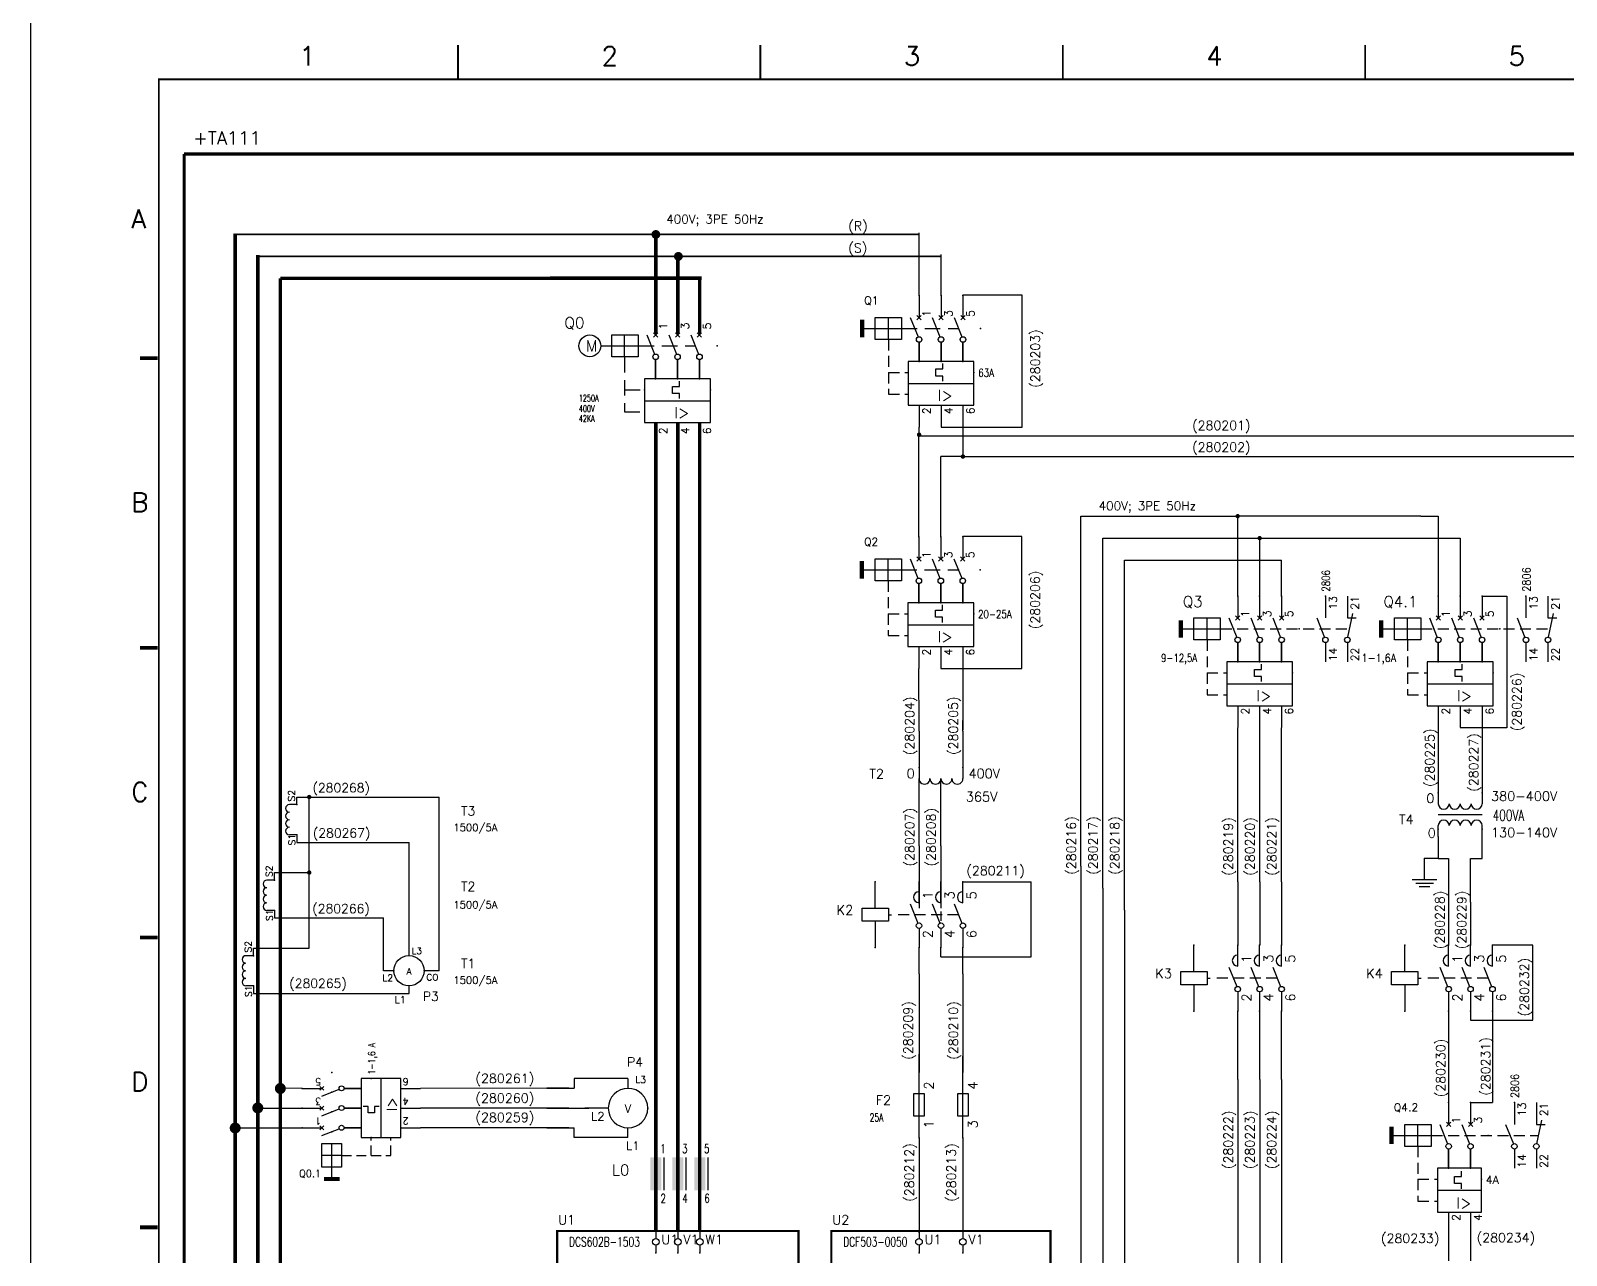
# Model space of a CAD drawing. Extents: x -4 to 416, y -4762 to 287.
# Drawn here: x -3.7 to 244.1, y -210 to -12.4 of the extents above; entities that cross this region are included whole.
import ezdxf
from ezdxf.enums import TextEntityAlignment as Align

# ---------------------------------------------------------------- set-up
doc = ezdxf.new("R2010")
doc.units = 0
doc.header["$LTSCALE"] = 10
doc.header["$MEASUREMENT"] = 0
doc.linetypes.add('DASHDOT', pattern=[1, 0.5, -0.25, 0, -0.25])
doc.linetypes.add('HIDDEN', pattern=[0.375, 0.25, -0.125])
doc.layers.get('0').update_dxf_attribs({"linetype": 'CONTINUOUS'})
for name, color, linetype in [('$MKLNK', 7, 'HIDDEN'), ('1', 7, 'CONTINUOUS'), ('10', 5, 'CONTINUOUS'), ('102', 7, 'CONTINUOUS'), ('2', 7, 'CONTINUOUS'), ('4', 7, 'HIDDEN'), ('8', 1, 'CONTINUOUS'), ('9', 6, 'CONTINUOUS'), ('DIBUJO', 7, 'CONTINUOUS'), ('NODE', 7, 'CONTINUOUS')]:
    doc.layers.add(name, color=color, linetype=linetype)
doc.styles.add('ROMANS', font='romans')
doc.styles.get("Standard").update_dxf_attribs({"font": 'simplex'})

# ---------------------------------------------------------------- blocks, each defined once
blk = doc.blocks.new('NOD', base_point=(237.5, 170))
at = {"layer": 'NODE'}
blk.add_point((237.5, 170), dxfattribs=at)
blk = doc.blocks.new('$071501S')
at = {"layer": '2'}
for p, q in [((0, -6), (0, 0)), ((-3, -6), (3, -6)), ((-3, -9), (-3, -6)), ((3, -6), (3, -9)), ((3, -9), (-3, -9)), ((0, -9), (0, -15))]:
    blk.add_line(p, q, dxfattribs=at)
at = {"layer": '2', "rotation": 90}
for p in [(0, 0), (0, -15)]:
    blk.add_blockref('NOD', p, dxfattribs=at)
at = {"layer": '8'}
for tag, p in [('1A', (1, -3.325)), ('2A', (1, -13.325))]:
    blk.add_attdef(tag, p, '', height=2.15, dxfattribs=at)
at = {"layer": '9'}
blk.add_attdef('ID', text='', height=2.15, dxfattribs=at).set_placement((-5, -7.5), align=Align.RIGHT)
blk = doc.blocks.new('$71302MS')
at = {"layer": '$MKLNK'}
blk.add_line((9, -7.5), (-5, -7.5), dxfattribs=at)
for p, q in [((0, -4.75), (0, 0)), ((5, -4.75), (5, 0)), ((10, -4.75), (10, 0)), ((0, -10.62), (0, -15)), ((5, -10.62), (5, -15)), ((10, -10.62), (10, -15))]:
    blk.add_line(p, q)
at = {"layer": '102'}
for p, q in [((-2, -5), (-0.23, -9.42)), ((3, -5), (4.77, -9.42)), ((8, -5), (9.77, -9.42))]:
    blk.add_line(p, q, dxfattribs=at)
for centre in [(0, -10), (5, -10), (10, -10)]:
    blk.add_circle(centre, 0.625, dxfattribs=at)
for centre in [(0, -3.5), (5, -3.5), (10, -3.5)]:
    blk.add_arc(centre, 1.25, 90, 270, dxfattribs=at)
at = {"layer": '2'}
for p in [(0, 0), (5, 0), (10, 0), (0, -15), (5, -15), (10, -15)]:
    blk.add_blockref('NOD', p, dxfattribs=at)
at = {"layer": '8', "flags": 8}
for tag, p in [('1A', (3.07, -4)), ('3A', (8.07, -4)), ('5A', (13.07, -4))]:
    blk.add_attdef(tag, p, '', height=2.15, rotation=90, dxfattribs=at)
for tag, p in [('2A', (3.07, -11)), ('4A', (8.07, -11)), ('6A', (13.07, -11))]:
    blk.add_attdef(tag, text='', height=2.15, rotation=90, dxfattribs=at).set_placement(p, align=Align.RIGHT)
at = {"layer": '9'}
blk.add_attdef('ID', text='', height=2.15, rotation=90, dxfattribs=at).set_placement((-7.25, -7.5), align=Align.CENTER)
blk = doc.blocks.new('$$PLU21C')
for p, q in [((0, 2.5), (0, 0.75)), ((0, -0.75), (0, -2.5))]:
    blk.add_line(p, q)
at = {"layer": '2'}
blk.add_circle((0, 0), 0.75, dxfattribs=at)
for p in [(0, 2.5), (0, -2.5)]:
    blk.add_blockref('NOD', p, dxfattribs=at)
at = {"layer": '8'}
blk.add_attdef('*A', (1.25, -0.5), '', height=2.15, dxfattribs=at)
at = {"layer": '9'}
blk.add_attdef('ID', text='', height=2.15, dxfattribs=at).set_placement((-1.25, -0.5), align=Align.RIGHT)
blk = doc.blocks.new('$072101S')
at = {"layer": '2'}
for p, q in [((0, 0), (0, 15)), ((1.25, 10), (-1.25, 10)), ((-1.25, 10), (-1.25, 5)), ((1.25, 5), (1.25, 10)), ((-1.25, 5), (1.25, 5))]:
    blk.add_line(p, q, dxfattribs=at)
for p in [(0, 15), (0, 0)]:
    blk.add_blockref('NOD', p, dxfattribs=at)
at = {"layer": '8'}
blk.add_attdef('2A', (3.325, 11), '', height=2.15, rotation=90, dxfattribs=at)
blk.add_attdef('ID', text='', height=2.15, rotation=90, dxfattribs=at).set_placement((-2.25, 7.5), align=Align.CENTER)
blk.add_attdef('1A', text='', height=2.15, rotation=90, dxfattribs=at).set_placement((3.325, 4), align=Align.RIGHT)
blk = doc.blocks.new('KK')
for p, q in [((170.54, 197.03), (170.54, 201.39)), ((175.54, 197.03), (175.54, 201.39)), ((180.54, 197.03), (180.54, 201.41)), ((170.54, 187.03), (170.54, 182.03)), ((175.54, 187.03), (175.54, 182.03)), ((180.54, 187.03), (180.54, 182.03))]:
    blk.add_line(p, q)
for p in [(168.04, 194.53), (183.04, 194.53)]:
    blk.add_point(p)
at = {"layer": '102'}
for p, q in [((170.54, 212.03), (170.54, 207.03)), ((175.54, 212.03), (175.54, 207.03)), ((180.54, 212.03), (180.54, 207.03)), ((168.54, 207.03), (170.31, 202.61)), ((173.54, 207.03), (175.31, 202.61)), ((178.54, 207.03), (180.31, 202.61)), ((170.54, 201.4), (170.54, 197.03)), ((175.54, 201.4), (175.54, 197.03)), ((180.54, 201.4), (180.54, 197.03)), ((183.04, 197.03), (168.04, 197.03)), ((168.04, 197.03), (168.04, 192.03)), ((175.96, 195.31), (175.96, 196.53)), ((183.04, 192.03), (183.04, 197.03)), ((174.36, 195.31), (175.96, 195.31)), ((174.36, 193.71), (174.36, 195.31)), ((175.96, 193.71), (174.36, 193.71)), ((175.96, 192.53), (175.96, 193.71)), ((168.04, 192.03), (183.04, 192.03)), ((168.04, 192.03), (168.04, 187.03)), ((183.04, 187.03), (183.04, 192.03)), ((168.04, 187.03), (183.04, 187.03))]:
    blk.add_line(p, q, dxfattribs=at)
for centre in [(170.54, 202.03), (175.54, 202.03), (180.54, 202.03)]:
    blk.add_circle(centre, 0.625, dxfattribs=at)
for p in [(169.54, 204.53), (174.54, 204.53), (179.54, 204.53), (184.54, 204.53)]:
    blk.add_point(p, dxfattribs=at)
at = {"layer": '2', "linetype": 'HIDDEN'}
for p, q in [((163.54, 202.03), (163.54, 189.53)), ((163.54, 194.53), (168.04, 194.53)), ((163.54, 189.53), (168.04, 189.53))]:
    blk.add_line(p, q, dxfattribs=at)
at = {"layer": '2'}
blk.add_trace([(158.04, 206.53), (157.04, 206.53), (158.04, 202.53), (157.04, 202.53)], dxfattribs=at)
at = {"layer": 'DIBUJO'}
for p, q in [((160.54, 202.03), (160.54, 207.03)), ((160.54, 207.03), (166.54, 207.03)), ((163.54, 202.03), (163.54, 207.03)), ((166.54, 207.03), (166.54, 202.03)), ((171.04, 207.53), (170.04, 206.53)), ((170.04, 207.53), (171.04, 206.53)), ((175.04, 207.53), (176.04, 206.53)), ((176.04, 207.53), (175.04, 206.53)), ((180.04, 207.53), (181.04, 206.53)), ((181.04, 207.53), (180.04, 206.53)), ((158.04, 204.53), (166.54, 204.53)), ((166.54, 202.03), (160.54, 202.03))]:
    blk.add_line(p, q, dxfattribs=at)
at = {"layer": '2'}
for p in [(170.54, 212.03), (175.54, 212.03), (180.54, 212.03), (170.54, 197.03), (175.54, 197.03), (180.54, 197.03)]:
    blk.add_blockref('NOD', p, dxfattribs=at)
at = {"layer": '102'}
blk.add_text('I>', height=2.52, dxfattribs=at).set_placement((176.51, 188.04), align=Align.CENTER)
at = {"layer": 'DIBUJO', "color": 1, "style": 'ROMANS'}
for s, p in [('1', (173.15, 207.2)), ('3', (178.15, 207.2)), ('5', (183.15, 207.2)), ('2', (173.15, 185.01)), ('4', (178.15, 185.01)), ('6', (183.15, 185.01))]:
    blk.add_text(s, height=1.8, rotation=90, dxfattribs=at).set_placement(p)
at = {"layer": 'DIBUJO', "color": 6, "style": 'ROMANS'}
blk.add_attdef('REFERENCIA', (158.04, 210.03), '', height=1.8, dxfattribs=at)
at = {"layer": 'DIBUJO', "color": 6, "style": 'ROMANS', "width": 0.8}
blk.add_attdef('REGULACION', (184.04, 193.53), '', height=1.8, dxfattribs=at)
blk = doc.blocks.new('IATR1A1C')
for p, q in [((0, -7.5), (0, -3.14)), ((5, -7.5), (5, -3.14)), ((10, -7.5), (10, -3.12)), ((0, -17.5), (0, -22.5)), ((5, -17.5), (5, -22.5)), ((10, -17.5), (10, -22.5))]:
    blk.add_line(p, q)
for p in [(-2.5, -10), (12.5, -10)]:
    blk.add_point(p)
at = {"layer": '102'}
for p, q in [((0, 7.5), (0, 2.5)), ((5, 7.5), (5, 2.5)), ((10, 7.5), (10, 2.5)), ((20, 7.5), (20, 2.5)), ((25, 7.5), (25, 2.5)), ((-2, 2.5), (-0.23, -1.92)), ((3, 2.5), (4.77, -1.92)), ((8, 2.5), (9.77, -1.92)), ((18, 2.5), (19.77, -1.92)), ((25, 2.5), (27, 2.5)), ((25.13, -1.89), (26.25, 3.5)), ((0, -3.12), (0, -7.5)), ((5, -3.12), (5, -7.5)), ((10, -3.12), (10, -7.5)), ((20, -3.12), (20, -7.5)), ((25, -3.12), (25, -7.5)), ((12.5, -7.5), (-2.5, -7.5)), ((-2.5, -7.5), (-2.5, -12.5)), ((3.82, -9.22), (5.42, -9.22)), ((3.82, -10.82), (3.82, -9.22)), ((5.42, -9.22), (5.42, -8)), ((12.5, -12.5), (12.5, -7.5)), ((-2.5, -12.5), (12.5, -12.5)), ((-2.5, -12.5), (-2.5, -17.5)), ((5.42, -10.82), (3.82, -10.82)), ((5.42, -12), (5.42, -10.82)), ((12.5, -17.5), (12.5, -12.5)), ((-2.5, -17.5), (12.5, -17.5))]:
    blk.add_line(p, q, dxfattribs=at)
for centre in [(0, -2.5), (5, -2.5), (10, -2.5), (20, -2.5), (25, -2.5)]:
    blk.add_circle(centre, 0.625, dxfattribs=at)
for p in [(-1, 0), (4, 0), (9, 0), (14, 0), (19, 0)]:
    blk.add_point(p, dxfattribs=at)
at = {"layer": '2', "linetype": 'HIDDEN'}
for p, q in [((-3.86, 0), (25.46, 0)), ((-7, -2.5), (-7, -15)), ((-7, -10), (-2.5, -10)), ((-7, -15), (-2.5, -15))]:
    blk.add_line(p, q, dxfattribs=at)
at = {"layer": '2'}
blk.add_trace([(-12.5, 2), (-13.5, 2), (-12.5, -2), (-13.5, -2)], dxfattribs=at)
at = {"layer": 'DIBUJO'}
for p, q in [((-12.5, 0), (-4, 0)), ((-10, -2.5), (-10, 2.5)), ((-10, 2.5), (-4, 2.5)), ((-7, -2.5), (-7, 2.5)), ((-4, 2.5), (-4, -2.5)), ((0.5, 3), (-0.5, 2)), ((-0.5, 3), (0.5, 2)), ((4.5, 3), (5.5, 2)), ((5.5, 3), (4.5, 2)), ((9.5, 3), (10.5, 2)), ((10.5, 3), (9.5, 2)), ((-4, -2.5), (-10, -2.5))]:
    blk.add_line(p, q, dxfattribs=at)
at = {"layer": '2'}
for p in [(0, 7.5), (5, 7.5), (10, 7.5), (20, 7.5), (0, -7.5), (5, -7.5), (10, -7.5)]:
    blk.add_blockref('NOD', p, dxfattribs=at)
at = {"layer": '102'}
blk.add_text('I>', height=2.52, dxfattribs=at).set_placement((5.97, -16.49), align=Align.CENTER)
at = {"layer": 'DIBUJO', "color": 1, "style": 'ROMANS'}
for s, p in [('13', (22.61, 4.39)), ('1', (2.61, 2.68)), ('3', (7.61, 2.68)), ('5', (12.61, 2.68)), ('21', (27.61, 4.39)), ('14', (22.61, -7.37)), ('22', (27.61, -7.37)), ('2', (2.61, -19.52)), ('4', (7.61, -19.52)), ('6', (12.61, -19.52))]:
    blk.add_text(s, height=1.8, rotation=90, dxfattribs=at).set_placement(p)
at = {"layer": 'DIBUJO', "color": 6, "style": 'ROMANS', "width": 0.8}
for p in [(21, 8.5), (26, 8.5)]:
    blk.add_attdef('PAGCAUXABIERTO1', p, '', height=1.8, rotation=90, dxfattribs=at)
at = {"layer": 'DIBUJO', "color": 6, "style": 'ROMANS'}
blk.add_attdef('REFERENCIA', (-12.5, 5.5), '', height=1.8, dxfattribs=at)
at = {"layer": 'DIBUJO', "color": 6, "style": 'ROMANS', "width": 0.8}
blk.add_attdef('REGULACION', (13.5, -11), '', height=1.8, dxfattribs=at)
blk = doc.blocks.new('$060303')
at = {"layer": '2'}
for p, q in [((0, 0), (2.5, 0)), ((0, -10), (2.5, -10))]:
    blk.add_line(p, q, dxfattribs=at)
for centre in [(2.5, -1.25), (2.5, -3.75), (2.5, -6.25), (2.5, -8.75)]:
    blk.add_arc(centre, 1.25, 270, 90, dxfattribs=at)
for p in [(0, 0), (0, -10)]:
    blk.add_blockref('NOD', p, dxfattribs=at)
at = {"layer": '8'}
for tag, p in [('1A', (1.5, -3.325)), ('2A', (1.5, -13.325))]:
    blk.add_attdef(tag, text='', height=2.15, dxfattribs=at).set_placement(p, align=Align.RIGHT)
at = {"layer": '9'}
blk.add_attdef('ID', text='', height=2.15, dxfattribs=at).set_placement((0, 1.175), align=Align.CENTER)
blk = doc.blocks.new('newcajec')
at = {"layer": '1'}
for points in [[(47.5, 272.5, 0.3, 0.3, 0), (47.5, 277.91, 0.3, 0.3, 0)], [(95.5, 272.5, 0.3, 0.3, 0), (95.5, 277.91, 0.3, 0.3, 0)], [(143.5, 272.5, 0.3, 0.3, 0), (143.5, 277.91, 0.3, 0.3, 0)], [(191.5, 272.5, 0.3, 0.3, 0), (191.5, 277.91, 0.3, 0.3, 0)], [(-2.99, 228.23, 0.6, 0.6, 0), (-0.18, 228.23, 0.6, 0.6, 0)], [(-2.99, 182.23, 0.6, 0.6, 0), (-0.18, 182.23, 0.6, 0.6, 0)], [(-2.99, 136.23, 0.6, 0.6, 0), (-0.18, 136.23, 0.6, 0.6, 0)], [(-2.99, 90.23, 0.6, 0.6, 0), (-0.18, 90.23, 0.6, 0.6, 0)]]:
    blk.add_lwpolyline(points, format="xyseb", dxfattribs=at)
at = {"layer": '1', "const_width": 0.3}
blk.add_lwpolyline([(0, 0), (0, 272.5), (383, 272.5), (383, 0)], close=True, dxfattribs=at)
at = {"layer": '1', "style": 'ROMANS'}
for s, p in [('1', (22.29, 274.68)), ('2', (70.29, 274.68)), ('3', (118.29, 274.68)), ('4', (166.29, 274.68)), ('5', (214.29, 274.68)), ('A', (-4.37, 248.84)), ('B', (-4.37, 203.84)), ('C', (-4.37, 157.84)), ('D', (-4.37, 111.84))]:
    blk.add_text(s, height=3, dxfattribs=at).set_placement(p)
at = {"layer": '10', "style": 'ROMANS'}
for tag, p in [('REV41', (3.5, 18.74)), ('REV43', (77.7, 18.74)), ('REV31', (3.5, 14.58)), ('REV33', (77.7, 14.58)), ('REV21', (3.5, 10.42)), ('REV23', (77.7, 10.42)), ('REV11', (3.5, 6.27)), ('REV13', (77.7, 6.27))]:
    blk.add_attdef(tag, text='', height=2.5, dxfattribs=at).set_placement(p, align=Align.MIDDLE)
for tag, p, height in [('REV42', (8, 17.49), 2.5), ('SHEETNAME1', (100.5, 15.83), 2.5), ('DESIGNCHECK', (180.74, 14.83), 2.5), ('DOCUMENTTYPE', (216.43, 16.8), 2.5), ('NOTA', (305.32, 15.8), 3), ('REV32', (8, 13.33), 2.5), ('OBJECT', (216.43, 12.4), 2.5), ('SHEETNAME2', (100.5, 11.67), 2.5), ('REV22', (8, 9.17), 2.5), ('SHEETNAME3', (100.5, 7.51), 2.5), ('DRAWINGCHECK', (180.53, 7.71), 2.5), ('CUSTOMER', (216.43, 8.08), 2.5), ('ORDER', (305.32, 7.3), 4.5), ('REV12', (8, 5.01), 2.5), ('SHEETNAME4', (100.5, 3.35), 2.5), ('DOCUMENT_ID', (305.32, 0.93), 4.4), ('USER', (180.63, 0.71), 2.5), ('DEPARTMENT', (271.93, 1.05), 2.5)]:
    blk.add_attdef(tag, p, '', height=height, dxfattribs=at)
for tag, width, p, p2 in [('REV44', 1.221199, (84.53, 17.49), (98.48, 17.49)), ('REV34', 1.221199, (84.53, 13.33), (98.48, 13.33)), ('REV24', 1.221199, (84.53, 9.17), (98.48, 9.17)), ('REV14', 1.221199, (84.53, 5.01), (98.48, 5.01)), ('CREATED2', 7.039915, (282.71, 1.05), (301.14, 1.05))]:
    blk.add_attdef(tag, text='', height=2.5, dxfattribs=dict(at, width=width)).set_placement(p, p2, align=Align.FIT)
for tag, p in [('SHEET', (382, 7.43)), ('NEXTSHEET', (382, 0.5))]:
    blk.add_attdef(tag, text='', height=2.5, dxfattribs=at).set_placement(p, align=Align.RIGHT)
blk = doc.blocks.new('$080101')
at = {"layer": '2'}
blk.add_circle((5, 0), 5, dxfattribs=at)
for p in [(0, 0), (10, 0)]:
    blk.add_blockref('NOD', p, dxfattribs=at)
at = {"layer": '8'}
blk.add_attdef('1A', text='', height=2.15, dxfattribs=at).set_placement((-1, -3.325), align=Align.RIGHT)
blk.add_attdef('2A', (11, -3.325), '', height=2.15, dxfattribs=at)
at = {"layer": '9'}
for tag, p in [('ID', (5, 6.175)), ('FUNK', (5, -1.25))]:
    blk.add_attdef(tag, text='', height=2.15, dxfattribs=at).set_placement(p, align=Align.CENTER)
blk = doc.blocks.new('T2')
for p, q in [((152.83, 172.88), (152.83, 177.24)), ((157.83, 172.88), (157.83, 177.24)), ((152.83, 162.88), (152.83, 157.88)), ((157.83, 162.88), (157.83, 157.88))]:
    blk.add_line(p, q)
for p in [(150.33, 170.38), (160.33, 170.38)]:
    blk.add_point(p)
at = {"layer": '102'}
for p, q in [((152.83, 187.88), (152.83, 182.88)), ((157.83, 187.88), (157.83, 182.88)), ((167.83, 187.88), (167.83, 182.88)), ((172.83, 187.88), (172.83, 182.88)), ((150.83, 182.88), (152.6, 178.46)), ((155.83, 182.88), (157.6, 178.46)), ((165.83, 182.88), (167.6, 178.46)), ((172.83, 182.88), (174.83, 182.88)), ((172.96, 178.49), (174.08, 183.88)), ((152.83, 177.25), (152.83, 172.88)), ((157.83, 177.25), (157.83, 172.88)), ((167.83, 177.25), (167.83, 172.88)), ((172.83, 177.25), (172.83, 172.88)), ((160.33, 172.88), (150.33, 172.88)), ((150.33, 172.88), (150.33, 167.88)), ((155.78, 170.99), (155.78, 172.21)), ((160.33, 167.88), (160.33, 172.88)), ((154.18, 170.99), (155.78, 170.99)), ((154.18, 169.39), (154.18, 170.99)), ((155.78, 169.39), (154.18, 169.39)), ((155.78, 168.21), (155.78, 169.39)), ((150.33, 167.88), (160.33, 167.88)), ((150.33, 167.88), (150.33, 162.88)), ((160.33, 162.88), (160.33, 167.88)), ((150.33, 162.88), (160.33, 162.88))]:
    blk.add_line(p, q, dxfattribs=at)
for centre in [(152.83, 177.88), (157.83, 177.88), (167.83, 177.88), (172.83, 177.88)]:
    blk.add_circle(centre, 0.625, dxfattribs=at)
for p in [(151.83, 180.38), (156.83, 180.38), (161.83, 180.38), (161.83, 180.38), (166.83, 180.38)]:
    blk.add_point(p, dxfattribs=at)
at = {"layer": '2', "linetype": 'HIDDEN'}
for p, q in [((148.96, 180.38), (173.29, 180.38)), ((145.83, 177.88), (145.83, 165.38)), ((145.83, 170.38), (150.33, 170.38)), ((145.83, 165.38), (150.33, 165.38))]:
    blk.add_line(p, q, dxfattribs=at)
at = {"layer": '2'}
blk.add_trace([(140.33, 182.38), (139.33, 182.38), (140.33, 178.38), (139.33, 178.38)], dxfattribs=at)
at = {"layer": 'DIBUJO'}
for p, q in [((142.83, 177.88), (142.83, 182.88)), ((142.83, 182.88), (148.83, 182.88)), ((145.83, 177.88), (145.83, 182.88)), ((148.83, 182.88), (148.83, 177.88)), ((153.33, 183.38), (152.33, 182.38)), ((152.33, 183.38), (153.33, 182.38)), ((157.33, 183.38), (158.33, 182.38)), ((158.33, 183.38), (157.33, 182.38)), ((140.33, 180.38), (148.83, 180.38)), ((148.83, 177.88), (142.83, 177.88))]:
    blk.add_line(p, q, dxfattribs=at)
at = {"layer": '2'}
for p in [(152.83, 187.88), (157.83, 187.88), (167.83, 187.88), (152.83, 172.88), (157.83, 172.88)]:
    blk.add_blockref('NOD', p, dxfattribs=at)
at = {"layer": '102'}
blk.add_text('I>', height=2.52, dxfattribs=at).set_placement((156.33, 163.72), align=Align.CENTER)
at = {"layer": 'DIBUJO', "color": 1, "style": 'ROMANS'}
for s, p in [('13', (170.43, 184.76)), ('21', (175.43, 184.76)), ('1', (155.43, 183.05)), ('3', (160.43, 183.05)), ('14', (170.43, 173)), ('22', (175.43, 173)), ('2', (155.43, 160.86)), ('4', (160.43, 160.86))]:
    blk.add_text(s, height=1.8, rotation=90, dxfattribs=at).set_placement(p)
at = {"layer": 'DIBUJO', "color": 6, "style": 'ROMANS', "width": 0.8}
for p in [(168.83, 188.88), (173.83, 188.88)]:
    blk.add_attdef('PAGCAUXABIERTO1', p, '', height=1.8, rotation=90, dxfattribs=at)
at = {"layer": 'DIBUJO', "color": 6, "style": 'ROMANS'}
blk.add_attdef('REFERENCIA', (140.33, 185.88), '', height=1.8, dxfattribs=at)
at = {"layer": 'DIBUJO', "color": 6, "style": 'ROMANS', "width": 0.8}
blk.add_attdef('REGULACION', (161.33, 169.38), '', height=1.8, dxfattribs=at)
blk = doc.blocks.new('$021501')
at = {"layer": '2'}
for p, q in [((0, -6), (0, 0)), ((-3.5, -6), (3.5, -6)), ((-2.5, -7), (2.5, -7)), ((-1.5, -8), (1.5, -8))]:
    blk.add_line(p, q, dxfattribs=at)
blk.add_blockref('NOD', (0, 0), dxfattribs=at)
blk = doc.blocks.new('TRAFO')
at = {"layer": '2'}
for p, q in [((226.86, 189.08), (226.86, 186.58)), ((236.86, 189.08), (236.86, 186.58))]:
    blk.add_line(p, q, dxfattribs=at)
for centre in [(228.11, 186.58), (230.61, 186.58), (233.11, 186.58), (235.61, 186.58)]:
    blk.add_arc(centre, 1.25, 180, 0, dxfattribs=at)
at = {"layer": '2', "rotation": 270}
for p in [(226.86, 189.08), (236.86, 189.08)]:
    blk.add_blockref('NOD', p, dxfattribs=at)
at = {"layer": '8'}
for tag, p in [('380-400V', (253.99, 187.22)), ('2A', (225.98, 186.74))]:
    blk.add_attdef(tag, text='', height=2.15, dxfattribs=at).set_placement(p, align=Align.RIGHT)
at = {"layer": '9'}
blk.add_attdef('ID', text='', height=2.15, dxfattribs=at).set_placement((219.58, 181.92), align=Align.CENTER)
blk = doc.blocks.new('TRAFO1')
at = {"layer": '2'}
for p, q in [((0, 0), (0, 2.5)), ((10, 0), (10, 2.5))]:
    blk.add_line(p, q, dxfattribs=at)
for centre in [(1.25, 2.5), (3.75, 2.5), (6.25, 2.5), (8.75, 2.5)]:
    blk.add_arc(centre, 1.25, 0, 180, dxfattribs=at)
for p, rotation in [((0.01, 1.71), 90), ((10.01, 1.71), 270)]:
    blk.add_blockref('NOD', p, dxfattribs=dict(at, rotation=rotation))
at = {"layer": '8'}
for tag, p in [('2A', (-0.56, -0.27)), ('380-400V', (27.13, -0.16))]:
    blk.add_attdef(tag, text='', height=2.15, dxfattribs=at).set_placement(p, align=Align.RIGHT)

msp = doc.modelspace()

# ---------------------------------------------------------------- linework, layer by layer
for p, q in [((97.16, -68.58), (97.16, -65.49)), ((100.7, -68.58), (100.7, -65.49)), ((104.24, -68.58), (104.24, -65.48)), ((83.16, -183.08), (79.63, -183.08)), ((83.16, -186.27), (79.63, -186.27)), ((83.16, -189.45), (79.63, -189.45))]:
    msp.add_line(p, q)
at = {"const_width": 0.885}
for points in [[(36.16, -183.11, 1), (37.05, -183.11, 1)], [(32.52, -186.24, 1), (33.41, -186.24, 1)], [(28.88, -189.49, 1), (29.76, -189.49, 1)]]:
    msp.add_lwpolyline(points, format="xyb", close=True, dxfattribs=at)
for p in [(95.39, -70.35), (106.01, -70.35)]:
    msp.add_point(p)
at = {"layer": '102'}
for p, q in [((97.16, -57.97), (97.16, -61.5)), ((100.7, -57.97), (100.7, -61.5)), ((104.24, -57.97), (104.24, -61.5)), ((95.75, -61.5), (97, -64.63)), ((99.29, -61.5), (100.54, -64.63)), ((102.82, -61.5), (104.08, -64.63)), ((97.16, -65.49), (97.16, -68.58)), ((100.7, -65.49), (100.7, -68.58)), ((104.24, -65.49), (104.24, -68.58)), ((106.01, -68.58), (95.39, -68.58)), ((95.39, -68.58), (95.39, -72.12)), ((101, -69.8), (101, -68.94)), ((106.01, -72.12), (106.01, -68.58)), ((99.86, -70.93), (99.86, -69.8)), ((99.86, -69.8), (101, -69.8)), ((101, -70.93), (99.86, -70.93)), ((101, -71.77), (101, -70.93)), ((95.39, -72.12), (106.01, -72.12)), ((95.39, -72.12), (95.39, -75.66)), ((106.01, -75.66), (106.01, -72.12)), ((95.39, -75.66), (106.01, -75.66)), ((79.62, -183.08), (83.16, -183.08)), ((79.62, -186.27), (83.16, -186.27)), ((79.62, -189.45), (83.16, -189.45)), ((97.2, -194.22), (97.2, -190.68)), ((100.74, -194.22), (100.74, -190.68)), ((104.28, -194.22), (104.28, -190.68)), ((97.2, -199.53), (97.2, -203.07)), ((100.74, -199.53), (100.74, -203.07)), ((104.28, -199.53), (104.28, -203.07))]:
    msp.add_line(p, q, dxfattribs=at)
for centre in [(97.16, -65.04), (100.7, -65.04), (104.24, -65.04)]:
    msp.add_circle(centre, 0.442, dxfattribs=at)
for p in [(96.45, -63.27), (99.99, -63.27), (103.53, -63.27), (107.07, -63.27)]:
    msp.add_point(p, dxfattribs=at)
for points in [[(98.09, -194.22), (96.32, -194.22), (98.09, -199.53), (96.32, -199.53)], [(101.62, -194.22), (99.85, -194.22), (101.62, -199.53), (99.85, -199.53)], [(105.16, -194.22), (103.39, -194.22), (105.16, -199.53), (103.39, -199.53)]]:
    msp.add_solid(points, dxfattribs=at)
at = {"layer": '2', "color": 7}
for p, q in [((126.24, -45.32), (29.04, -45.32)), ((139.66, -45.32), (97.07, -45.32)), ((139.69, -55.16), (139.69, -45.04)), ((129.77, -48.83), (32.78, -48.83)), ((143.2, -48.83), (100.66, -48.83)), ((143.23, -55.16), (143.23, -48.55)), ((156.28, -55.08), (146.75, -55.08)), ((156.28, -76.4), (156.28, -55.08)), ((139.67, -77.6), (139.67, -76.4)), ((143.21, -76.4), (156.28, -76.4)), ((146.75, -76.4), (146.75, -81.13)), ((139.64, -94.11), (139.64, -77.77)), ((139.64, -77.77), (256.59, -77.77)), ((143.18, -94.11), (143.18, -81.13)), ((146.75, -81.13), (143.18, -81.13)), ((146.75, -81.13), (260.13, -81.13)), ((165.76, -90.75), (191.09, -90.75)), ((165.76, -147.25), (165.76, -90.75)), ((220.63, -90.75), (191.09, -90.75)), ((191.09, -103.65), (191.09, -90.75)), ((220.63, -90.75), (223.45, -90.75)), ((156.25, -94.03), (146.72, -94.03)), ((156.25, -115.34), (156.25, -94.03)), ((169.3, -94.29), (194.63, -94.29)), ((169.3, -150.79), (169.3, -94.29)), ((194.63, -94.29), (224.17, -94.29)), ((194.63, -103.65), (194.63, -94.29)), ((224.17, -94.29), (226.99, -94.32)), ((172.84, -97.83), (198.16, -97.83)), ((172.84, -154.33), (172.84, -97.83)), ((198.16, -103.65), (198.16, -97.83)), ((230.53, -103.65), (234.49, -103.65)), ((234.49, -103.65), (234.49, -124.88)), ((139.66, -125.47), (139.64, -115.34)), ((143.18, -115.34), (156.25, -115.34)), ((146.72, -115.34), (146.74, -125.21)), ((139.66, -125.47), (139.66, -123.7)), ((146.74, -125.47), (146.74, -123.7)), ((139.66, -125.47), (139.66, -131.33)), ((146.74, -125.47), (146.74, -131.33)), ((191.09, -138.51), (191.09, -124.88)), ((194.63, -138.51), (194.63, -124.88)), ((198.16, -138.51), (198.16, -124.88)), ((223.45, -124.88), (223.45, -135.38)), ((234.49, -124.88), (226.99, -124.88)), ((230.53, -124.88), (230.53, -135.38)), ((139.66, -143.96), (139.66, -133.1)), ((143.2, -143.96), (143.2, -133.1)), ((39.28, -136.07), (41.03, -136.07)), ((41.03, -136.07), (57.37, -136.07)), ((41.27, -160.45), (41.27, -136.07)), ((57.37, -136.07), (62.25, -136.07)), ((62.25, -143.39), (62.25, -136.07)), ((191.09, -149.76), (191.09, -138.51)), ((194.63, -149.76), (194.63, -138.51)), ((198.16, -149.76), (198.16, -138.51)), ((223.45, -138.91), (230.53, -138.91)), ((39.28, -142.17), (39.28, -143.39)), ((39.28, -143.39), (57.37, -143.39)), ((57.37, -161.75), (57.37, -143.39)), ((62.25, -164.11), (62.25, -143.39)), ((223.45, -142.45), (223.45, -145.99)), ((230.53, -145.99), (230.53, -142.45)), ((139.66, -143.96), (139.66, -154.01)), ((143.2, -143.96), (143.2, -154.01)), ((223.45, -145.99), (221.24, -145.99)), ((223.45, -145.99), (225.12, -145.99)), ((225.12, -145.99), (225.12, -153.06)), ((228.65, -153.06), (228.65, -145.99)), ((228.65, -145.99), (230.53, -145.99)), ((35.66, -148.26), (41.27, -148.26)), ((165.76, -147.25), (165.76, -231.09)), ((146.74, -149.76), (157.78, -149.76)), ((157.78, -161.86), (157.78, -149.76)), ((169.3, -150.79), (169.3, -231.09)), ((191.09, -149.76), (191.09, -159.99)), ((194.63, -149.76), (194.63, -159.99)), ((198.16, -149.76), (198.16, -159.99)), ((225.12, -153.06), (225.12, -159.99)), ((228.65, -153.06), (228.65, -159.99)), ((35.66, -154.36), (35.66, -155.58)), ((35.66, -155.58), (38.53, -155.58)), ((38.53, -155.58), (53.23, -155.58)), ((53.23, -164.11), (53.23, -155.58)), ((143.2, -154.57), (143.2, -156.05)), ((172.84, -154.33), (172.84, -231.09)), ((32.28, -160.45), (41.27, -160.45)), ((139.66, -164.62), (139.66, -160.38)), ((143.2, -161.86), (143.2, -160.38)), ((146.74, -164.62), (146.74, -160.38)), ((238.71, -159.99), (232.19, -159.99)), ((238.71, -172.09), (238.71, -159.99)), ((143.2, -161.86), (157.78, -161.86)), ((54.93, -164.11), (53.23, -164.11)), ((62.25, -164.11), (59.81, -164.11)), ((139.66, -164.62), (139.66, -180.45)), ((146.74, -164.62), (146.74, -180.45)), ((32.28, -166.55), (32.28, -167.77)), ((32.28, -167.77), (39.73, -167.77)), ((39.73, -167.77), (57.35, -167.77)), ((57.35, -167.77), (57.37, -167.77)), ((57.37, -167.77), (57.37, -166.56)), ((191.09, -181.66), (191.09, -170.61)), ((194.63, -181.66), (194.63, -170.61)), ((198.16, -181.66), (198.16, -170.61)), ((225.12, -170.61), (225.12, -182.6)), ((228.65, -170.61), (228.65, -172.09)), ((232.19, -170.61), (232.19, -185.37)), ((228.65, -172.09), (238.71, -172.09)), ((139.66, -180.45), (139.66, -177.59)), ((146.74, -180.45), (146.74, -177.89)), ((40.13, -183.09), (36.61, -183.08)), ((79.62, -183.08), (59.22, -183.09)), ((81.57, -183.08), (84.03, -183.08)), ((92.7, -181.49), (84.03, -181.49)), ((84.03, -181.49), (84.03, -183.08)), ((92.7, -181.49), (92.7, -183.08)), ((191.09, -181.66), (191.09, -231.09)), ((194.63, -181.66), (194.63, -231.09)), ((198.16, -181.66), (198.16, -231.09)), ((228.65, -185.37), (232.19, -185.37)), ((33.25, -186.27), (40.13, -186.27)), ((79.62, -186.27), (59.22, -186.27)), ((81.57, -186.27), (84.03, -186.27)), ((84.03, -186.27), (86.37, -186.27)), ((89.52, -186.27), (85.73, -186.27)), ((29.45, -189.45), (40.13, -189.45)), ((79.62, -189.45), (59.22, -189.45)), ((81.57, -189.45), (84.03, -189.45)), ((84.03, -191.04), (84.03, -189.45)), ((92.7, -191.04), (92.7, -189.45)), ((92.7, -191.04), (84.03, -191.04)), ((139.66, -191.07), (139.66, -202.48)), ((146.74, -191.07), (146.74, -202.48)), ((98.49, -194.27), (98.49, -199.53)), ((102.03, -194.27), (102.03, -199.53)), ((105.57, -194.27), (105.57, -199.53)), ((139.66, -202.48), (139.66, -206.22)), ((146.74, -202.48), (146.74, -206.14))]:
    msp.add_line(p, q, dxfattribs=at)
at = {"layer": '2', "color": 7, "linetype": 'HIDDEN'}
for p, q in [((136.84, -60.47), (146.04, -60.47)), ((136.81, -99.42), (146.01, -99.42))]:
    msp.add_line(p, q, dxfattribs=at)
at = {"layer": '2', "linetype": 'HIDDEN'}
for p, q in [((94.43, -63.27), (103.52, -63.27)), ((92.13, -65.04), (92.13, -73.89)), ((92.18, -70.35), (95.39, -70.35)), ((92.13, -73.89), (95.39, -73.89))]:
    msp.add_line(p, q, dxfattribs=at)
at = {"layer": '2'}
for p, q in [((223.45, -90.75), (223.45, -103.65)), ((226.99, -94.32), (226.99, -103.65)), ((39.28, -137.29), (39.28, -136.07)), ((39.28, -142.17), (39.28, -142.17)), ((35.66, -149.48), (35.66, -148.26)), ((35.66, -154.36), (35.66, -154.36)), ((134.71, -155.07), (135.24, -155.07)), ((32.28, -161.67), (32.28, -160.45)), ((186.13, -165.3), (186.66, -165.3)), ((220.16, -165.3), (220.69, -165.3)), ((32.28, -166.55), (32.28, -166.55)), ((225.12, -182.6), (225.12, -185.37)), ((225.12, -206.6), (225.12, -210.91)), ((228.65, -206.6), (228.65, -210.92))]:
    msp.add_line(p, q, dxfattribs=at)
at = {"layer": '2', "color": 3, "linetype": 'DASHDOT'}
msp.add_lwpolyline([(401.1, -263.99, 0.354, 0.354, 0), (240.53, -263.99, 0.354, 0.354, 0), (240.53, -234.63, 0.495, 0.495, 0), (21.08, -234.63, 0.495, 0.495, 0), (21.08, -32.31, 0.495, 0.495, 0)], format="xyseb", dxfattribs=at)
at = {"layer": '2', "color": 3, "linetype": 'DASHDOT', "const_width": 0.495}
msp.add_lwpolyline([(21.08, -32.31), (401.1, -32.31), (401.1, -263.99)], dxfattribs=at)
at = {"layer": '2', "color": 7}
for points, const_width in [([(96.85, -45.29, 1), (97.55, -45.29, 1)], 0.708), ([(100.48, -48.83, 1), (101.19, -48.83, 1)], 0.708), ([(139.49, -77.6, 1), (139.85, -77.6, 1)], 0.354), ([(146.57, -81.13, 1), (146.93, -81.13, 1)], 0.354), ([(41.09, -136.07, 1), (41.44, -136.07, 1)], 0.354), ([(41.09, -148.26, 1), (41.44, -148.26, 1)], 0.354)]:
    msp.add_lwpolyline(points, format="xyb", close=True, dxfattribs=dict(at, const_width=const_width))
at = {"layer": '2', "const_width": 0.566}
for points in [[(29.32, -245.44), (29.32, -45.32)], [(32.96, -245.44), (32.96, -48.58)], [(104.6, -52.35), (36.61, -52.37)], [(36.61, -245.58), (36.61, -52.37)]]:
    msp.add_lwpolyline(points, dxfattribs=at)
at = {"layer": '2', "color": 7}
for points in [[(97.2, -45.29, 0.566, 0.566, 0), (97.2, -56.53, 0.566, 0.566, 0)], [(100.74, -48.83, 0.566, 0.566, 0), (100.74, -56.52, 0.566, 0.566, 0)], [(104.28, -52.37, 0.566, 0.566, 0), (104.28, -56.53, 0.566, 0.566, 0)], [(97.2, -55.2, 0.566, 0.566, 0), (97.2, -61.27, 0.566, 0.566, 0)], [(100.74, -55.2, 0.566, 0.566, 0), (100.74, -61.27, 0.566, 0.566, 0)], [(104.28, -55.2, 0.566, 0.566, 0), (104.28, -61.27, 0.566, 0.566, 0)], [(97.2, -75.53, 0.566, 0.566, 0), (97.2, -181.45, 0.566, 0.566, 0)], [(100.74, -75.53, 0.566, 0.566, 0), (100.74, -181.45, 0.566, 0.566, 0)], [(104.28, -75.53, 0.566, 0.566, 0), (104.28, -181.45, 0.566, 0.566, 0)], [(97.2, -181.45, 0.566, 0.566, 0), (97.2, -206.1, 0.566, 0.566, 0)], [(100.74, -181.45, 0.566, 0.566, 0), (100.74, -206.1, 0.566, 0.566, 0)], [(104.28, -181.45, 0.566, 0.566, 0), (104.28, -206.1, 0.566, 0.566, 0)], [(81.28, -227.33, 0.354, 0.354, 0), (120.2, -227.33, 0.354, 0.354, 0), (120.2, -206.1, 0.354, 0.354, 0), (81.28, -206.1, 0.354, 0.354, 0), (81.28, -227.33, 0.354, 0.354, 0)], [(125.51, -227.33, 0.354, 0.354, 0), (160.89, -227.33, 0.354, 0.354, 0), (160.89, -206.1, 0.354, 0.354, 0), (125.51, -206.1, 0.354, 0.354, 0), (125.51, -227.33, 0.354, 0.354, 0)]]:
    msp.add_lwpolyline(points, format="xyseb", dxfattribs=at)
for points in [[(190.91, -90.75, 0.354, 0.354, 1), (191.26, -90.75, 0.354, 0.354, 1)], [(194.45, -94.29, 0.354, 0.354, 1), (194.8, -94.29, 0.354, 0.354, 1)]]:
    msp.add_lwpolyline(points, format="xyseb", close=True, dxfattribs=at)
msp.add_circle((86.55, -63.27), 1.77, dxfattribs=at)
at = {"layer": '2'}
for points in [[(29.04, -45.04), (29.04, -45.54), (139.69, -45.04), (139.69, -45.54)], [(96.92, -45.04), (96.92, -45.54), (139.7, -45.04), (139.7, -45.54)], [(32.78, -48.58), (32.78, -49.08), (143.23, -48.58), (143.23, -49.08)], [(100.44, -48.58), (100.44, -49.08), (100.84, -48.58), (100.84, -49.08)], [(100.47, -48.58), (100.47, -49.08), (143.19, -48.58), (143.19, -49.08)], [(96.89, -100.22), (96.89, -100.72), (97.33, -100.22), (97.33, -100.72)]]:
    msp.add_trace(points, dxfattribs=at)
at = {"layer": 'DIBUJO'}
for p, q in [((90.09, -61.5), (94.33, -61.5)), ((90.09, -65.04), (90.09, -61.5)), ((92.13, -65.04), (92.13, -61.5)), ((94.33, -61.5), (94.33, -65.04)), ((96.81, -61.15), (97.52, -61.86)), ((97.52, -61.15), (96.81, -61.86)), ((101.05, -61.15), (100.35, -61.86)), ((100.35, -61.15), (101.05, -61.86)), ((104.59, -61.15), (103.89, -61.86)), ((103.89, -61.15), (104.59, -61.86)), ((88.32, -63.27), (94.33, -63.27)), ((94.33, -65.04), (90.09, -65.04))]:
    msp.add_line(p, q, dxfattribs=at)
msp.add_lwpolyline([(-3.68, -10.24), (416.32, -10.24), (416.32, -307.24), (-3.68, -307.24), (-3.68, -10.24)], dxfattribs=at)

# ---------------------------------------------------------------- block references
ref = msp.add_blockref('T2', (116.96, -318.33), dxfattribs=dict(xscale=0.7077029702969915, yscale=0.7077029702969915, zscale=0.7077029702969915))
ref.add_attrib('REFERENCIA', 'Q4.2', (216.27, -186.79), dxfattribs={"layer": 'DIBUJO', "color": 6, "height": 1.274, "style": 'ROMANS'})
ref.add_attrib('REGULACION', '4A', (231.13, -198.47), dxfattribs={"layer": 'DIBUJO', "color": 6, "height": 1.274, "style": 'ROMANS'})
ref.add_attrib('PAGCAUXABIERTO1', '2806', (236.44, -184.67), dxfattribs={"layer": 'DIBUJO', "color": 6, "height": 1.274, "rotation": 90, "style": 'ROMANS', "width": 0.9})
at = {"layer": '2', "color": 7}
for name, p, xscale, yscale, zscale in [('newcajec', (17, -297.22), 1.016442892079945, 1.016442892079945, 1.016442892079945), ('$021501', (221.24, -145.99), 0.5661623762376012, 0.5661623762376012, 0.5661623762376012)]:
    msp.add_blockref(name, p, dxfattribs=dict(at, xscale=xscale, yscale=yscale, zscale=zscale))
at = {"layer": '2', "color": 7, "xscale": 0.7077029702969915, "yscale": 0.7077029702969915, "zscale": 0.7077029702969915}
for name, p, values in [('KK', (18.98, -205.22), {'REFERENCIA': 'Q1', 'REGULACION': '63A'}), ('KK', (18.95, -244.16), {'REFERENCIA': 'Q2', 'REGULACION': '20-25A'}), ('TRAFO', (62.9, -269.19), {'2A': '0', '380-400V': '380-400V', 'ID': 'T4'}), ('TRAFO1', (223.45, -142.45), {'380-400V': '130-140V', '2A': '0'}), ('$072101S', (146.74, -191.07), {'1A': '3', '2A': '4'}), ('$$PLU21C', (97.2, -207.87), {'*A': 'U1'}), ('$$PLU21C', (100.74, -207.87), {'*A': 'V1'}), ('$$PLU21C', (104.28, -207.87), {'*A': 'W1'}), ('$$PLU21C', (139.66, -207.87), {'*A': 'U1'}), ('$$PLU21C', (146.74, -207.87), {'*A': 'V1'})]:
    msp.add_blockref(name, p, dxfattribs=at).add_auto_attribs(values)
at = {"layer": '2', "xscale": 0.7077029702969915, "yscale": 0.7077029702969915, "zscale": 0.7077029702969915}
for p in [(97.16, -57.97), (100.7, -57.97), (104.24, -57.97), (97.16, -68.58), (100.7, -68.58), (104.24, -68.58)]:
    msp.add_blockref('NOD', p, dxfattribs=at)
at = {"layer": '2', "color": 7}
ref = msp.add_blockref('IATR1A1C', (191.09, -108.95), dxfattribs=dict(at, xscale=0.7077029702969915, yscale=0.7077029702969915, zscale=0.7077029702969915))
ref.add_attrib('REFERENCIA', 'Q3', (182.24, -105.42), dxfattribs={"layer": 'DIBUJO', "color": 6, "height": 1.769, "style": 'ROMANS'})
ref.add_attrib('REGULACION', '9-12,5A', (178.7, -114.26), dxfattribs={"layer": 'DIBUJO', "color": 6, "height": 1.274, "style": 'ROMANS', "width": 0.8})
ref.add_attrib('PAGCAUXABIERTO1', '2806', (205.95, -102.94), dxfattribs={"layer": 'DIBUJO', "color": 6, "height": 1.274, "rotation": 90, "style": 'ROMANS', "width": 0.8})
ref = msp.add_blockref('IATR1A1C', (223.45, -108.95), dxfattribs=dict(at, xscale=0.7077029702969915, yscale=0.7077029702969915, zscale=0.7077029702969915))
ref.add_attrib('REFERENCIA', 'Q4.1', (214.61, -105.42), dxfattribs={"layer": 'DIBUJO', "color": 6, "height": 1.769, "style": 'ROMANS'})
ref.add_attrib('REGULACION', '1-1,6A', (211.07, -114.26), dxfattribs={"layer": 'DIBUJO', "color": 6, "height": 1.274, "style": 'ROMANS', "width": 0.9})
ref.add_attrib('PAGCAUXABIERTO1', '2806', (238.32, -102.94), dxfattribs={"layer": 'DIBUJO', "color": 6, "height": 1.274, "rotation": 90, "style": 'ROMANS', "width": 0.9})
ref = msp.add_blockref('$060303', (146.74, -131.33), dxfattribs=dict(at, xscale=0.7077029702969915, yscale=0.7077029702969915, zscale=0.7077029702969915, rotation=270))
ref.add_attrib('ID', 'T2', dxfattribs={"layer": '9', "height": 1.522}).set_placement((132.83, -133.1), align=Align.CENTER)
ref.add_attrib('1A', '400V', dxfattribs={"layer": '8', "height": 1.522}).set_placement((152.73, -133.03), align=Align.RIGHT)
ref.add_attrib('2A', '0', dxfattribs={"layer": '8', "height": 1.52}).set_placement((138.98, -133.03), align=Align.RIGHT)
at = {"layer": '2'}
for name, p, xscale, yscale, zscale, rotation in [('$060303', (39.28, -142.17), 0.4875756988779805, 0.4875756988779805, 0.4875756988779805, 180), ('$060303', (35.66, -154.36), 0.4875756988779805, 0.4875756988779805, 0.4875756988779805, 180), ('$060303', (32.28, -166.55), 0.4875756988779805, 0.4875756988779805, 0.4875756988779805, 180), ('NOD', (36.39, -167.88), 0.6588714653465073, 0.6588714653465073, 0.6588714653465073, 270), ('NOD', (36.69, -167.89), 0.7077029702969915, 0.7077029702969915, 0.7077029702969915, 270), ('NOD', (97.2, -190.68), 0.7077029702969915, 0.7077029702969915, 0.7077029702969915, 270), ('NOD', (100.74, -190.68), 0.7077029702969915, 0.7077029702969915, 0.7077029702969915, 270), ('NOD', (104.28, -190.68), 0.7077029702969915, 0.7077029702969915, 0.7077029702969915, 270), ('NOD', (97.2, -203.07), 0.7077029702969915, 0.7077029702969915, 0.7077029702969915, 270), ('NOD', (100.74, -203.07), 0.7077029702969915, 0.7077029702969915, 0.7077029702969915, 270), ('NOD', (104.28, -203.07), 0.7077029702969915, 0.7077029702969915, 0.7077029702969915, 270), ('NOD', (139.66, -206.32), 0.7077029702969915, 0.7077029702969915, 0.7077029702969915, 270)]:
    msp.add_blockref(name, p, dxfattribs=dict(at, xscale=xscale, yscale=yscale, zscale=zscale, rotation=rotation))
at = {"layer": '2', "xscale": 0.7077029702969915, "yscale": 0.7077029702969915, "zscale": 0.7077029702969915}
for p in [(139.66, -149.76), (191.09, -159.99), (225.12, -159.99)]:
    msp.add_blockref('$71302MS', p, dxfattribs=at).add_auto_attribs({'1A': '1', '2A': '2', '3A': '3', '4A': '4', '5A': '5', '6A': '6'})
at = {"layer": '2', "color": 7}
ref = msp.add_blockref('$080101', (54.93, -164.11), dxfattribs=dict(at, xscale=0.4875756988779805, yscale=0.4875756988779805, zscale=0.4875756988779805))
ref.add_attrib('FUNK', 'A', dxfattribs={"layer": '9', "height": 1.05}).set_placement((57.37, -164.72), align=Align.CENTER)
ref.add_attrib('1A', 'L3', dxfattribs={"layer": '8', "height": 1.048}).set_placement((59.45, -161.44), align=Align.RIGHT)
ref.add_attrib('2A', 'CO', (60.18, -165.69), dxfattribs={"layer": '8', "height": 1.048})
ref = msp.add_blockref('KK', (175.03, -297.95), dxfattribs=dict(at, xscale=0.6362434611602051, yscale=0.6362434611602051, zscale=0.6362434611602051, rotation=90))
ref.add_attrib('REFERENCIA', 'Q0.1', dxfattribs={"layer": 'DIBUJO', "color": 6, "height": 1.145, "style": 'ROMANS'}).set_placement((41.4, -197.4), align=Align.CENTER)
ref.add_attrib('REGULACION', '1-1,6 A', (51.9, -180.86), dxfattribs={"layer": 'DIBUJO', "color": 6, "height": 1.145, "rotation": 90, "style": 'ROMANS', "width": 0.8})
ref = msp.add_blockref('$072101S', (139.66, -191.07), dxfattribs=dict(at, xscale=0.7077029702969915, yscale=0.7077029702969915, zscale=0.7077029702969915))
ref.add_attrib('ID', 'F2', dxfattribs={"layer": '8', "height": 1.522}).set_placement((133.92, -185.76), align=Align.CENTER)
ref.add_attrib('1A', '1', dxfattribs={"layer": '8', "height": 1.52, "rotation": 90}).set_placement((142.02, -188.24), align=Align.RIGHT)
ref.add_attrib('2A', '2', (142.02, -183.28), dxfattribs={"layer": '8', "height": 1.52, "rotation": 90})
ref = msp.add_blockref('$080101', (95.89, -186.27), dxfattribs=dict(at, xscale=-0.636625195472307, yscale=0.636625195472307, zscale=0.636625195472302))
ref.add_attrib('FUNK', 'V', dxfattribs={"layer": '9', "height": 1.37}).set_placement((92.7, -187.06), align=Align.CENTER)
ref.add_attrib('1A', 'L2', dxfattribs={"layer": '8', "height": 1.369}).set_placement((88.91, -188.29), align=Align.RIGHT)
ref.add_attrib('2A', 'L1', (92.4, -193.03), dxfattribs={"layer": '8', "height": 1.369})
at = {"layer": '4'}
ref = msp.add_blockref('$071501S', (132.59, -149.76), dxfattribs=dict(at, xscale=0.7077029702969915, yscale=0.7077029702969915, zscale=0.7077029702969915))
ref.add_attrib('ID', 'K2', dxfattribs={"layer": '9', "height": 1.522}).set_placement((129.05, -155.07), align=Align.RIGHT)
ref = msp.add_blockref('$071501S', (184.01, -159.99), dxfattribs=dict(at, xscale=0.7077029702969915, yscale=0.7077029702969915, zscale=0.7077029702969915))
ref.add_attrib('ID', 'K3', dxfattribs={"layer": '9', "height": 1.522}).set_placement((180.47, -165.3), align=Align.RIGHT)
ref = msp.add_blockref('$071501S', (218.04, -159.99), dxfattribs=dict(at, xscale=0.7077029702969915, yscale=0.7077029702969915, zscale=0.7077029702969915))
ref.add_attrib('ID', 'K4', dxfattribs={"layer": '9', "height": 1.522}).set_placement((214.5, -165.3), align=Align.RIGHT)

# ---------------------------------------------------------------- texts
at = {"layer": '102'}
msp.add_text('I>', height=1.783, dxfattribs=at).set_placement((101.38, -74.95), align=Align.CENTER)
at = {"layer": '2', "color": 6}
for s, height, p in [('+TA111', 2.123, (22.53, -30.79)), ('(R)', 1.486, (128.26, -44.67)), ('(S)', 1.486, (128.26, -48.21)), ('(280201)', 1.486, (183.73, -76.85)), ('(280202)', 1.486, (183.73, -80.35)), ('365V', 1.529, (147.21, -136.79)), ('T3', 1.482, (65.78, -139.06)), ('1500/5A', 1.186, (64.52, -141.59)), ('(280211)', 1.486, (147.31, -148.69)), ('T2', 1.482, (65.78, -151.24)), ('1500/5A', 1.186, (64.52, -154.04)), ('T1', 1.482, (65.78, -163.69)), ('1500/5A', 1.186, (64.52, -166.22)), ('(280261)', 1.498, (68.08, -182.22)), ('(280260)', 1.498, (68.08, -185.41)), ('(280259)', 1.498, (68.08, -188.52)), ('U1', 1.529, (81.43, -205.07)), ('U2', 1.529, (125.66, -205.07)), ('(280233)', 1.486, (214.21, -208.03)), ('(280234)', 1.486, (229.65, -207.93))]:
    msp.add_text(s, height=height, dxfattribs=at).set_placement(p)
at = {"layer": '2', "color": 7}
for s, height, p in [('400V; 3PE 50Hz', 1.4154, (98.87, -43.52)), ('Q0', 1.803, (82.44, -60.44)), ('M', 1.8, (85.94, -64.16)), ('400V; 3PE 50Hz', 1.4154, (168.64, -89.79))]:
    msp.add_text(s, height=height, dxfattribs=at).set_placement(p)
at = {"layer": '2', "color": 6}
for s, height, p in [('(280203)', 1.486, (159.16, -70.03)), ('(280206)', 1.486, (159.13, -108.98)), ('(280226)', 1.486, (236.86, -125.44)), ('(280204)', 1.486, (138.89, -129.3)), ('(280205)', 1.486, (145.92, -129.28)), ('(280225)', 1.486, (222.82, -134.45)), ('(280227)', 1.486, (229.9, -135.21)), ('S2', 1.097, (38.96, -136.81)), ('(280207)', 1.486, (138.89, -147.27)), ('(280208)', 1.486, (142.33, -147.27)), ('(280216)', 1.486, (164.97, -148.61)), ('(280217)', 1.486, (168.47, -148.61)), ('(280218)', 1.486, (171.98, -148.61)), ('(280219)', 1.486, (190.3, -148.76)), ('(280220)', 1.486, (193.8, -148.76)), ('(280221)', 1.486, (197.3, -148.76)), ('S1', 1.097, (39.01, -143.9)), ('S2', 1.097, (35.34, -149)), ('(280228)', 1.486, (224.46, -160.62)), ('(280229)', 1.486, (227.97, -160.62)), ('S1', 1.097, (35.4, -156.09)), ('S2', 1.097, (31.96, -161.18)), ('(280232)', 1.486, (238.08, -171.46)), ('S1', 1.097, (32.02, -168.36)), ('(280209)', 1.486, (138.65, -178.46)), ('(280210)', 1.486, (145.95, -178.46)), ('(280230)', 1.486, (224.58, -184.51)), ('(280231)', 1.486, (231.83, -184.26)), ('(280222)', 1.486, (190.3, -196.1)), ('(280223)', 1.486, (193.8, -196.1)), ('(280224)', 1.486, (197.3, -196.1)), ('(280212)', 1.486, (138.83, -201.38)), ('(280213)', 1.486, (145.6, -201.38))]:
    msp.add_text(s, height=height, rotation=90, dxfattribs=at).set_placement(p)
at = {"layer": '2', "color": 7, "style": 'ROMANS', "width": 0.7}
for s, height, p in [('1250A', 1.083, (84.77, -72.24)), ('400V', 1.083, (84.77, -73.94)), ('42KA', 1.083, (84.77, -75.55)), ('400VA', 1.769, (232.23, -139.89)), ('25A', 1.274, (131.7, -188.41)), ('1', 1.42, (97.91, -193.53)), ('3', 1.42, (101.45, -193.53)), ('5', 1.42, (104.99, -193.53)), ('2', 1.42, (97.96, -201.54)), ('4', 1.42, (101.49, -201.54)), ('6', 1.42, (105.03, -201.54))]:
    msp.add_text(s, height=height, dxfattribs=at).set_placement(p)
at = {"layer": '2', "color": 1}
for s, height, p in [('L2', 1.097, (53.07, -165.79)), ('L1', 1.123, (55.06, -169.35)), ('L3', 1.097, (93.86, -182.22))]:
    msp.add_text(s, height=height, dxfattribs=at).set_placement(p)
at = {"layer": '2', "color": 7, "style": 'ROMANS'}
msp.add_text('L0', height=1.769, dxfattribs=at).set_placement((90.12, -197.14))
at = {"layer": '2', "color": 6, "style": 'ROMANS', "width": 0.7}
for s, p in [('DCS602B-1503', (83.2, -208.61)), ('DCF503-0050', (127.43, -208.61))]:
    msp.add_text(s, height=1.5286, dxfattribs=at).set_placement(p)
at = {"layer": 'DIBUJO', "color": 1, "style": 'ROMANS'}
for s, p in [('1', (99.01, -60.61)), ('3', (102.55, -60.61)), ('5', (106.08, -60.61)), ('2', (99.01, -77.54)), ('4', (102.55, -77.54)), ('6', (106.08, -77.54))]:
    msp.add_text(s, height=1.27, rotation=90, dxfattribs=at).set_placement(p)
at = {"layer": 'DIBUJO', "color": 6, "style": 'ROMANS'}
for tag, p in [('(280268)', (41.8, -135.31)), ('(280267)', (41.86, -142.62)), ('(280266)', (41.77, -154.81)), ('(280265)', (38.06, -166.87)), ('P3', (59.61, -168.97)), ('P4', (92.56, -179.56))]:
    msp.add_attdef(tag, p, '', height=1.46, dxfattribs=at)

doc.saveas('drawing.dxf')
